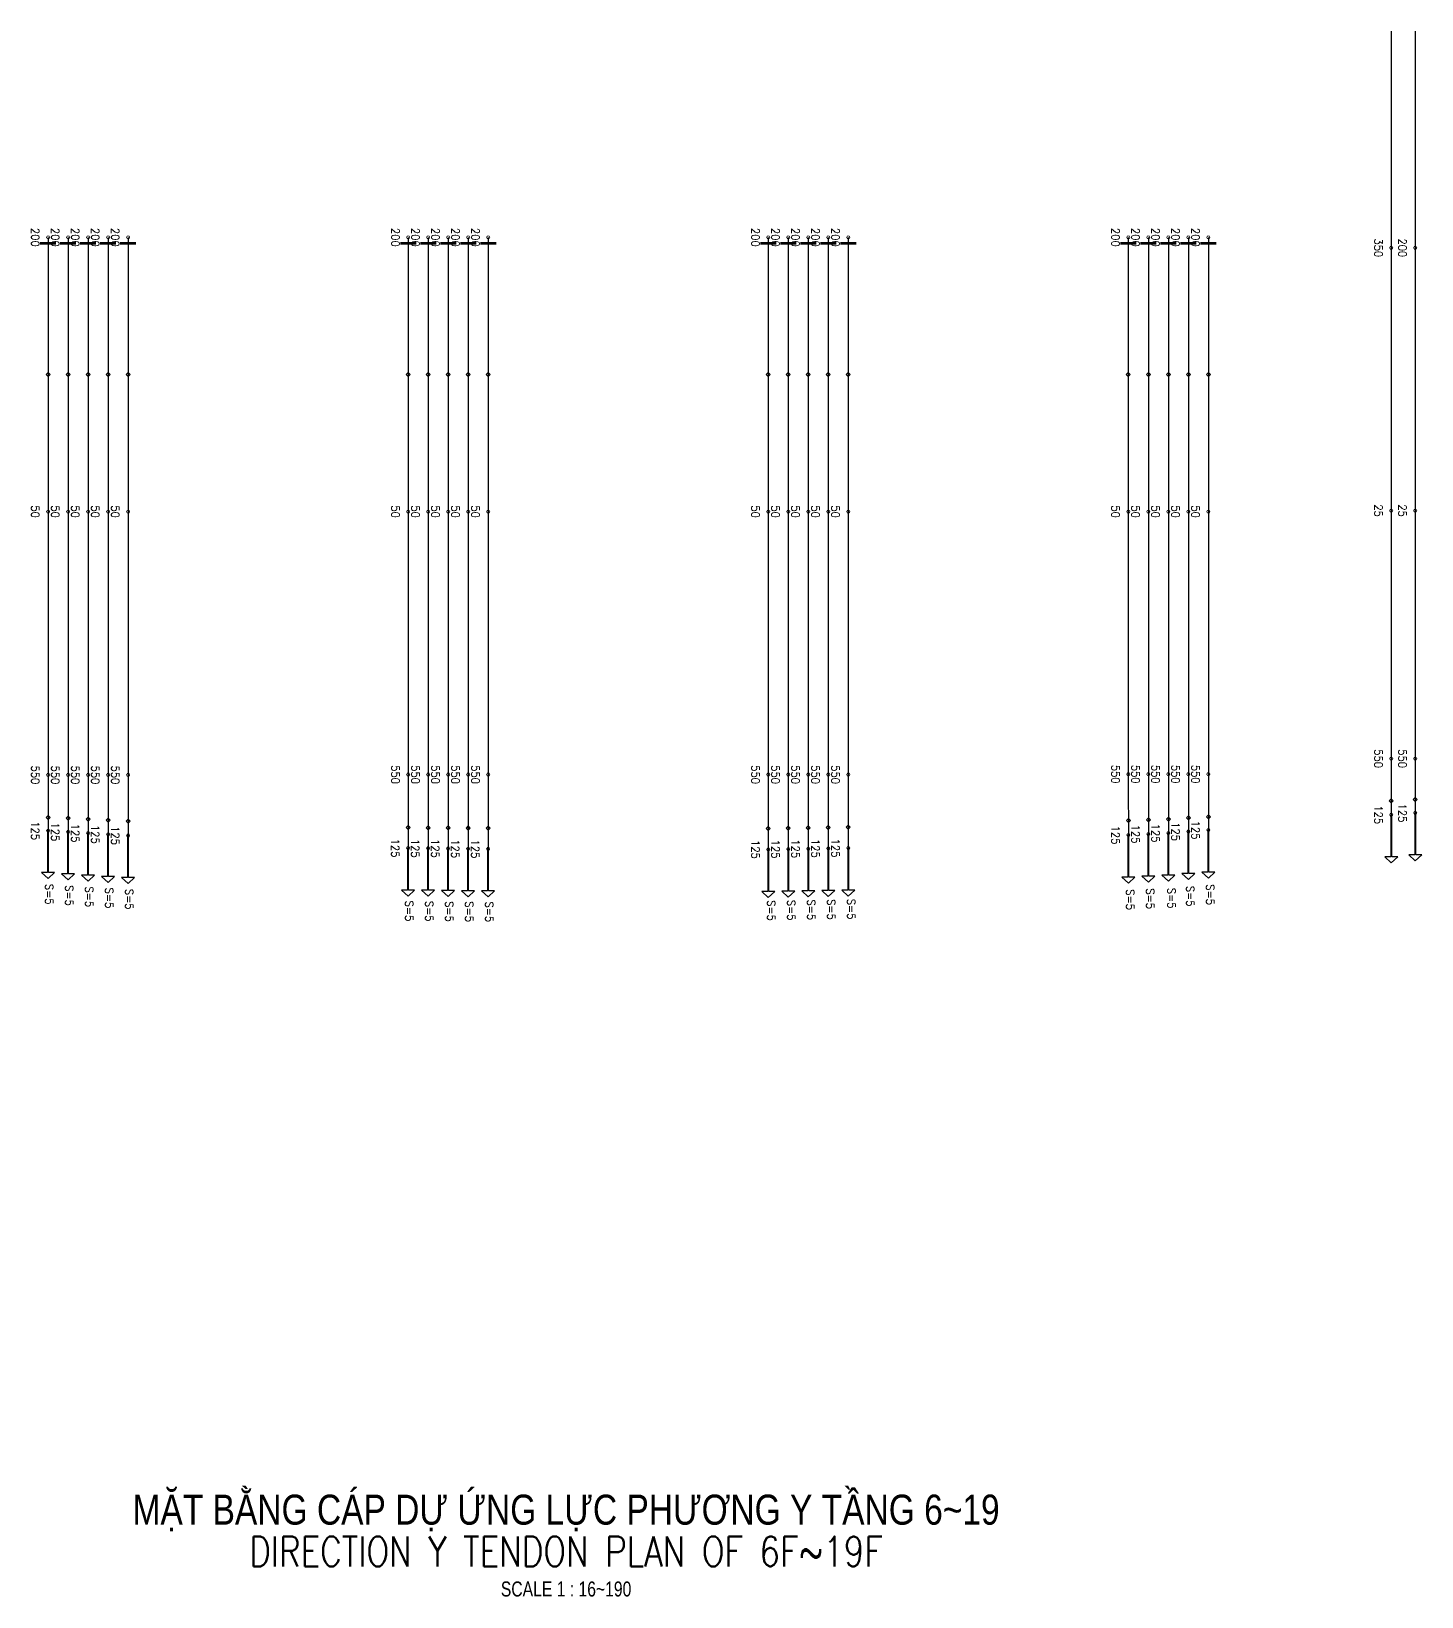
# Model space of a CAD drawing. Header units: millimetres. Extents: x -179076 to 505271, y -18667 to 119516.
# Drawn here: x 431631 to 466384, y 18374 to 57500 of the extents above; entities that cross this region are included whole.
import ezdxf
from ezdxf.enums import TextEntityAlignment as Align

# ---------------------------------------------------------------- set-up
doc = ezdxf.new("R2010")
doc.units = ezdxf.units.MM
doc.layers.add('Current_plane_Tendon', color=7, linetype='Continuous', true_color=0xab0000)
for name, color, linetype, lineweight in [('NDC_S_ANNO', 7, 'Continuous', 20), ('NDC_S_ENG TITLE', 3, 'Continuous', 20), ('NDC_S_TEXT SYMBOL', 7, 'Continuous', 20), ('NDC_S_VN TITLE', 6, 'Continuous', 35)]:
    doc.layers.add(name, color=color, linetype=linetype, lineweight=lineweight)
doc.styles.add('NDC_ANNO', font='', dxfattribs={"width": 0.8})
doc.styles.add('NDC_EN TXT', font='romans.shx', dxfattribs={"width": 0.8})
doc.styles.add('NDC_VIE TXT', font='arial.ttf', dxfattribs={"width": 0.8})
doc.styles.get("Standard").update_dxf_attribs({"font": 'arial.ttf'})
doc.styles.get('NDC_ANNO').set_extended_font_data('Dotum')

# ---------------------------------------------------------------- blocks, each defined once
blk = doc.blocks.new('Drawing name_symbol')
at = {"layer": 'NDC_S_ENG TITLE', "style": 'NDC_EN TXT', "width": 0.8}
blk.add_attdef('SECTDET1', text='', height=5, dxfattribs=at).set_placement((0, 1.01), align=Align.CENTER)
at = {"layer": 'NDC_S_TEXT SYMBOL', "lineweight": 25, "style": 'NDC_ANNO', "width": 0.8}
blk.add_attdef('SSCALE', text='', height=2.5, dxfattribs=at).set_placement((0, -4), align=Align.CENTER)
at = {"layer": 'NDC_S_VN TITLE', "style": 'NDC_VIE TXT', "width": 0.8}
blk.add_attdef('SECTDET2', text='', height=5, dxfattribs=at).set_placement((0, 7.97), align=Align.CENTER)
blk = doc.blocks.new('capY')
at = {"layer": 'Current_plane_Tendon', "color": 14, "linetype": 'Continuous', "true_color": 0xab0000, "elevation": -200}
for points in [[(9700, -24200, 60, 60, 0), (9300, -24200, 60, 60, 0)], [(10200, -24200, 60, 60, 0), (9800, -24200, 60, 60, 0)], [(10700, -24200, 60, 60, 0), (10300, -24200, 60, 60, 0)], [(11200, -24200, 60, 60, 0), (10800, -24200, 60, 60, 0)], [(11700, -24200, 60, 60, 0), (11300, -24200, 60, 60, 0)], [(18700, -24200, 60, 60, 0), (18300, -24200, 60, 60, 0)], [(19200, -24200, 60, 60, 0), (18800, -24200, 60, 60, 0)], [(19700, -24200, 60, 60, 0), (19300, -24200, 60, 60, 0)], [(20200, -24200, 60, 60, 0), (19800, -24200, 60, 60, 0)], [(20700, -24200, 60, 60, 0), (20300, -24200, 60, 60, 0)], [(27700, -24200, 60, 60, 0), (27300, -24200, 60, 60, 0)], [(28200, -24200, 60, 60, 0), (27800, -24200, 60, 60, 0)], [(28700, -24200, 60, 60, 0), (28300, -24200, 60, 60, 0)], [(29200, -24200, 60, 60, 0), (28800, -24200, 60, 60, 0)], [(29700, -24200, 60, 60, 0), (29300, -24200, 60, 60, 0)], [(36700, -24200, 60, 60, 0), (36300, -24200, 60, 60, 0)], [(37200, -24200, 60, 60, 0), (36800, -24200, 60, 60, 0)], [(37700, -24200, 60, 60, 0), (37300, -24200, 60, 60, 0)], [(38200, -24200, 60, 60, 0), (37800, -24200, 60, 60, 0)], [(38700, -24200, 60, 60, 0), (38300, -24200, 60, 60, 0)]]:
    blk.add_lwpolyline(points, format="xyseb", dxfattribs=at)
at = {"layer": 'Current_plane_Tendon', "color": 14, "linetype": 'Continuous', "true_color": 0xab0000}
for points, elevation in [([(9540, -24050, 20, 20, 0), (9520, -24015, 20, 20, 0), (9480, -24015, 20, 20, 0), (9460, -24050, 20, 20, 0), (9480, -24085, 20, 20, 0), (9520, -24085, 20, 20, 0)], -200), ([(10040, -24050, 20, 20, 0), (10020, -24015, 20, 20, 0), (9980, -24015, 20, 20, 0), (9960, -24050, 20, 20, 0), (9980, -24085, 20, 20, 0), (10020, -24085, 20, 20, 0)], -200), ([(10540, -24050, 20, 20, 0), (10520, -24015, 20, 20, 0), (10480, -24015, 20, 20, 0), (10460, -24050, 20, 20, 0), (10480, -24085, 20, 20, 0), (10520, -24085, 20, 20, 0)], -200), ([(11040, -24050, 20, 20, 0), (11020, -24015, 20, 20, 0), (10980, -24015, 20, 20, 0), (10960, -24050, 20, 20, 0), (10980, -24085, 20, 20, 0), (11020, -24085, 20, 20, 0)], -200), ([(11540, -24050, 20, 20, 0), (11520, -24015, 20, 20, 0), (11480, -24015, 20, 20, 0), (11460, -24050, 20, 20, 0), (11480, -24085, 20, 20, 0), (11520, -24085, 20, 20, 0)], -200), ([(18540, -24050, 20, 20, 0), (18520, -24015, 20, 20, 0), (18480, -24015, 20, 20, 0), (18460, -24050, 20, 20, 0), (18480, -24085, 20, 20, 0), (18520, -24085, 20, 20, 0)], -200), ([(19040, -24050, 20, 20, 0), (19020, -24015, 20, 20, 0), (18980, -24015, 20, 20, 0), (18960, -24050, 20, 20, 0), (18980, -24085, 20, 20, 0), (19020, -24085, 20, 20, 0)], -200), ([(19540, -24050, 20, 20, 0), (19520, -24015, 20, 20, 0), (19480, -24015, 20, 20, 0), (19460, -24050, 20, 20, 0), (19480, -24085, 20, 20, 0), (19520, -24085, 20, 20, 0)], -200), ([(20040, -24050, 20, 20, 0), (20020, -24015, 20, 20, 0), (19980, -24015, 20, 20, 0), (19960, -24050, 20, 20, 0), (19980, -24085, 20, 20, 0), (20020, -24085, 20, 20, 0)], -200), ([(20540, -24050, 20, 20, 0), (20520, -24015, 20, 20, 0), (20480, -24015, 20, 20, 0), (20460, -24050, 20, 20, 0), (20480, -24085, 20, 20, 0), (20520, -24085, 20, 20, 0)], -200), ([(27540, -24050, 20, 20, 0), (27520, -24015, 20, 20, 0), (27480, -24015, 20, 20, 0), (27460, -24050, 20, 20, 0), (27480, -24085, 20, 20, 0), (27520, -24085, 20, 20, 0)], -200), ([(28040, -24050, 20, 20, 0), (28020, -24015, 20, 20, 0), (27980, -24015, 20, 20, 0), (27960, -24050, 20, 20, 0), (27980, -24085, 20, 20, 0), (28020, -24085, 20, 20, 0)], -200), ([(28540, -24050, 20, 20, 0), (28520, -24015, 20, 20, 0), (28480, -24015, 20, 20, 0), (28460, -24050, 20, 20, 0), (28480, -24085, 20, 20, 0), (28520, -24085, 20, 20, 0)], -200), ([(29040, -24050, 20, 20, 0), (29020, -24015, 20, 20, 0), (28980, -24015, 20, 20, 0), (28960, -24050, 20, 20, 0), (28980, -24085, 20, 20, 0), (29020, -24085, 20, 20, 0)], -200), ([(29540, -24050, 20, 20, 0), (29520, -24015, 20, 20, 0), (29480, -24015, 20, 20, 0), (29460, -24050, 20, 20, 0), (29480, -24085, 20, 20, 0), (29520, -24085, 20, 20, 0)], -200), ([(36540, -24050, 20, 20, 0), (36520, -24015, 20, 20, 0), (36480, -24015, 20, 20, 0), (36460, -24050, 20, 20, 0), (36480, -24085, 20, 20, 0), (36520, -24085, 20, 20, 0)], -200), ([(37040, -24050, 20, 20, 0), (37020, -24015, 20, 20, 0), (36980, -24015, 20, 20, 0), (36960, -24050, 20, 20, 0), (36980, -24085, 20, 20, 0), (37020, -24085, 20, 20, 0)], -200), ([(37540, -24050, 20, 20, 0), (37520, -24015, 20, 20, 0), (37480, -24015, 20, 20, 0), (37460, -24050, 20, 20, 0), (37480, -24085, 20, 20, 0), (37520, -24085, 20, 20, 0)], -200), ([(38040, -24050, 20, 20, 0), (38020, -24015, 20, 20, 0), (37980, -24015, 20, 20, 0), (37960, -24050, 20, 20, 0), (37980, -24085, 20, 20, 0), (38020, -24085, 20, 20, 0)], -200), ([(38540, -24050, 20, 20, 0), (38520, -24015, 20, 20, 0), (38480, -24015, 20, 20, 0), (38460, -24050, 20, 20, 0), (38480, -24085, 20, 20, 0), (38520, -24085, 20, 20, 0)], -200), ([(43110, -24312, 20, 20, 0), (43090, -24278, 20, 20, 0), (43050, -24278, 20, 20, 0), (43030, -24312, 20, 20, 0), (43050, -24347, 20, 20, 0), (43090, -24347, 20, 20, 0)], -50), ([(43710, -24312, 20, 20, 0), (43690, -24278, 20, 20, 0), (43650, -24278, 20, 20, 0), (43630, -24312, 20, 20, 0), (43650, -24347, 20, 20, 0), (43690, -24347, 20, 20, 0)], -50), ([(9540, -30906, 20, 20, 0), (9520, -30871, 20, 20, 0), (9480, -30871, 20, 20, 0), (9460, -30906, 20, 20, 0), (9480, -30940, 20, 20, 0), (9520, -30940, 20, 20, 0)], -350), ([(10040, -30906, 20, 20, 0), (10020, -30871, 20, 20, 0), (9980, -30871, 20, 20, 0), (9960, -30906, 20, 20, 0), (9980, -30940, 20, 20, 0), (10020, -30940, 20, 20, 0)], -350), ([(10540, -30906, 20, 20, 0), (10520, -30871, 20, 20, 0), (10480, -30871, 20, 20, 0), (10460, -30906, 20, 20, 0), (10480, -30940, 20, 20, 0), (10520, -30940, 20, 20, 0)], -350), ([(11040, -30906, 20, 20, 0), (11020, -30871, 20, 20, 0), (10980, -30871, 20, 20, 0), (10960, -30906, 20, 20, 0), (10980, -30940, 20, 20, 0), (11020, -30940, 20, 20, 0)], -350), ([(11540, -30906, 20, 20, 0), (11520, -30871, 20, 20, 0), (11480, -30871, 20, 20, 0), (11460, -30906, 20, 20, 0), (11480, -30940, 20, 20, 0), (11520, -30940, 20, 20, 0)], -350), ([(18540, -30906, 20, 20, 0), (18520, -30871, 20, 20, 0), (18480, -30871, 20, 20, 0), (18460, -30906, 20, 20, 0), (18480, -30940, 20, 20, 0), (18520, -30940, 20, 20, 0)], -350), ([(19040, -30906, 20, 20, 0), (19020, -30871, 20, 20, 0), (18980, -30871, 20, 20, 0), (18960, -30906, 20, 20, 0), (18980, -30940, 20, 20, 0), (19020, -30940, 20, 20, 0)], -350), ([(19540, -30906, 20, 20, 0), (19520, -30871, 20, 20, 0), (19480, -30871, 20, 20, 0), (19460, -30906, 20, 20, 0), (19480, -30940, 20, 20, 0), (19520, -30940, 20, 20, 0)], -350), ([(20040, -30906, 20, 20, 0), (20020, -30871, 20, 20, 0), (19980, -30871, 20, 20, 0), (19960, -30906, 20, 20, 0), (19980, -30940, 20, 20, 0), (20020, -30940, 20, 20, 0)], -350), ([(20540, -30906, 20, 20, 0), (20520, -30871, 20, 20, 0), (20480, -30871, 20, 20, 0), (20460, -30906, 20, 20, 0), (20480, -30940, 20, 20, 0), (20520, -30940, 20, 20, 0)], -350), ([(27540, -30906, 20, 20, 0), (27520, -30871, 20, 20, 0), (27480, -30871, 20, 20, 0), (27460, -30906, 20, 20, 0), (27480, -30940, 20, 20, 0), (27520, -30940, 20, 20, 0)], -350), ([(28040, -30906, 20, 20, 0), (28020, -30871, 20, 20, 0), (27980, -30871, 20, 20, 0), (27960, -30906, 20, 20, 0), (27980, -30940, 20, 20, 0), (28020, -30940, 20, 20, 0)], -350), ([(28540, -30906, 20, 20, 0), (28520, -30871, 20, 20, 0), (28480, -30871, 20, 20, 0), (28460, -30906, 20, 20, 0), (28480, -30940, 20, 20, 0), (28520, -30940, 20, 20, 0)], -350), ([(29040, -30906, 20, 20, 0), (29020, -30871, 20, 20, 0), (28980, -30871, 20, 20, 0), (28960, -30906, 20, 20, 0), (28980, -30940, 20, 20, 0), (29020, -30940, 20, 20, 0)], -350), ([(29540, -30906, 20, 20, 0), (29520, -30871, 20, 20, 0), (29480, -30871, 20, 20, 0), (29460, -30906, 20, 20, 0), (29480, -30940, 20, 20, 0), (29520, -30940, 20, 20, 0)], -350), ([(36540, -30906, 20, 20, 0), (36520, -30871, 20, 20, 0), (36480, -30871, 20, 20, 0), (36460, -30906, 20, 20, 0), (36480, -30940, 20, 20, 0), (36520, -30940, 20, 20, 0)], -350), ([(37040, -30906, 20, 20, 0), (37020, -30871, 20, 20, 0), (36980, -30871, 20, 20, 0), (36960, -30906, 20, 20, 0), (36980, -30940, 20, 20, 0), (37020, -30940, 20, 20, 0)], -350), ([(37540, -30906, 20, 20, 0), (37520, -30871, 20, 20, 0), (37480, -30871, 20, 20, 0), (37460, -30906, 20, 20, 0), (37480, -30940, 20, 20, 0), (37520, -30940, 20, 20, 0)], -350), ([(38040, -30906, 20, 20, 0), (38020, -30871, 20, 20, 0), (37980, -30871, 20, 20, 0), (37960, -30906, 20, 20, 0), (37980, -30940, 20, 20, 0), (38020, -30940, 20, 20, 0)], -350), ([(38540, -30906, 20, 20, 0), (38520, -30871, 20, 20, 0), (38480, -30871, 20, 20, 0), (38460, -30906, 20, 20, 0), (38480, -30940, 20, 20, 0), (38520, -30940, 20, 20, 0)], -350), ([(43110, -30880, 20, 20, 0), (43090, -30846, 20, 20, 0), (43050, -30846, 20, 20, 0), (43030, -30880, 20, 20, 0), (43050, -30915, 20, 20, 0), (43090, -30915, 20, 20, 0)], -225), ([(43710, -30880, 20, 20, 0), (43690, -30846, 20, 20, 0), (43650, -30846, 20, 20, 0), (43630, -30880, 20, 20, 0), (43650, -30915, 20, 20, 0), (43690, -30915, 20, 20, 0)], -225), ([(43111, -37079, 20, 20, 0), (43091, -37045, 20, 20, 0), (43051, -37045, 20, 20, 0), (43031, -37079, 20, 20, 0), (43051, -37114, 20, 20, 0), (43091, -37114, 20, 20, 0)], -16), ([(43711, -37079, 20, 20, 0), (43691, -37045, 20, 20, 0), (43651, -37045, 20, 20, 0), (43631, -37079, 20, 20, 0), (43651, -37114, 20, 20, 0), (43691, -37114, 20, 20, 0)], -16), ([(9540, -37486, 20, 20, 0), (9520, -37451, 20, 20, 0), (9480, -37451, 20, 20, 0), (9460, -37486, 20, 20, 0), (9480, -37520, 20, 20, 0), (9520, -37520, 20, 20, 0)], 75), ([(10040, -37486, 20, 20, 0), (10020, -37451, 20, 20, 0), (9980, -37451, 20, 20, 0), (9960, -37486, 20, 20, 0), (9980, -37520, 20, 20, 0), (10020, -37520, 20, 20, 0)], 75), ([(10540, -37486, 20, 20, 0), (10520, -37451, 20, 20, 0), (10480, -37451, 20, 20, 0), (10460, -37486, 20, 20, 0), (10480, -37520, 20, 20, 0), (10520, -37520, 20, 20, 0)], 75), ([(11040, -37486, 20, 20, 0), (11020, -37451, 20, 20, 0), (10980, -37451, 20, 20, 0), (10960, -37486, 20, 20, 0), (10980, -37520, 20, 20, 0), (11020, -37520, 20, 20, 0)], 75), ([(11540, -37486, 20, 20, 0), (11520, -37451, 20, 20, 0), (11480, -37451, 20, 20, 0), (11460, -37486, 20, 20, 0), (11480, -37520, 20, 20, 0), (11520, -37520, 20, 20, 0)], 75), ([(18540, -37477, 20, 20, 0), (18520, -37443, 20, 20, 0), (18480, -37443, 20, 20, 0), (18460, -37477, 20, 20, 0), (18480, -37512, 20, 20, 0), (18520, -37512, 20, 20, 0)], 75), ([(19040, -37477, 20, 20, 0), (19020, -37443, 20, 20, 0), (18980, -37443, 20, 20, 0), (18960, -37477, 20, 20, 0), (18980, -37512, 20, 20, 0), (19020, -37512, 20, 20, 0)], 75), ([(19540, -37477, 20, 20, 0), (19520, -37443, 20, 20, 0), (19480, -37443, 20, 20, 0), (19460, -37477, 20, 20, 0), (19480, -37512, 20, 20, 0), (19520, -37512, 20, 20, 0)], 75), ([(20040, -37477, 20, 20, 0), (20020, -37443, 20, 20, 0), (19980, -37443, 20, 20, 0), (19960, -37477, 20, 20, 0), (19980, -37512, 20, 20, 0), (20020, -37512, 20, 20, 0)], 75), ([(20540, -37477, 20, 20, 0), (20520, -37443, 20, 20, 0), (20480, -37443, 20, 20, 0), (20460, -37477, 20, 20, 0), (20480, -37512, 20, 20, 0), (20520, -37512, 20, 20, 0)], 75), ([(27540, -37478, 20, 20, 0), (27520, -37443, 20, 20, 0), (27480, -37443, 20, 20, 0), (27460, -37478, 20, 20, 0), (27480, -37512, 20, 20, 0), (27520, -37512, 20, 20, 0)], 75), ([(28040, -37478, 20, 20, 0), (28020, -37443, 20, 20, 0), (27980, -37443, 20, 20, 0), (27960, -37478, 20, 20, 0), (27980, -37512, 20, 20, 0), (28020, -37512, 20, 20, 0)], 75), ([(28540, -37478, 20, 20, 0), (28520, -37443, 20, 20, 0), (28480, -37443, 20, 20, 0), (28460, -37478, 20, 20, 0), (28480, -37512, 20, 20, 0), (28520, -37512, 20, 20, 0)], 75), ([(29040, -37478, 20, 20, 0), (29020, -37443, 20, 20, 0), (28980, -37443, 20, 20, 0), (28960, -37478, 20, 20, 0), (28980, -37512, 20, 20, 0), (29020, -37512, 20, 20, 0)], 75), ([(29540, -37478, 20, 20, 0), (29520, -37443, 20, 20, 0), (29480, -37443, 20, 20, 0), (29460, -37478, 20, 20, 0), (29480, -37512, 20, 20, 0), (29520, -37512, 20, 20, 0)], 75), ([(36540, -37468, 20, 20, 0), (36520, -37433, 20, 20, 0), (36480, -37433, 20, 20, 0), (36460, -37468, 20, 20, 0), (36480, -37503, 20, 20, 0), (36520, -37503, 20, 20, 0)], 75), ([(37040, -37468, 20, 20, 0), (37020, -37433, 20, 20, 0), (36980, -37433, 20, 20, 0), (36960, -37468, 20, 20, 0), (36980, -37503, 20, 20, 0), (37020, -37503, 20, 20, 0)], 75), ([(37540, -37468, 20, 20, 0), (37520, -37433, 20, 20, 0), (37480, -37433, 20, 20, 0), (37460, -37468, 20, 20, 0), (37480, -37503, 20, 20, 0), (37520, -37503, 20, 20, 0)], 75), ([(38040, -37468, 20, 20, 0), (38020, -37433, 20, 20, 0), (37980, -37433, 20, 20, 0), (37960, -37468, 20, 20, 0), (37980, -37503, 20, 20, 0), (38020, -37503, 20, 20, 0)], 75), ([(38540, -37468, 20, 20, 0), (38520, -37433, 20, 20, 0), (38480, -37433, 20, 20, 0), (38460, -37468, 20, 20, 0), (38480, -37503, 20, 20, 0), (38520, -37503, 20, 20, 0)], 75), ([(43111, -38482, 20, 20, 0), (43091, -38447, 20, 20, 0), (43051, -38447, 20, 20, 0), (43031, -38482, 20, 20, 0), (43051, -38517, 20, 20, 0), (43091, -38517, 20, 20, 0)], -91), ([(43711, -38436, 20, 20, 0), (43691, -38401, 20, 20, 0), (43651, -38401, 20, 20, 0), (43631, -38436, 20, 20, 0), (43651, -38470, 20, 20, 0), (43691, -38470, 20, 20, 0)], -91)]:
    blk.add_lwpolyline(points, format="xyseb", close=True, dxfattribs=dict(at, elevation=elevation))
for points in [[(9550, -27478), (9500, -27428), (9450, -27478), (9500, -27528), (9550, -27478)], [(10050, -27478), (10000, -27428), (9950, -27478), (10000, -27528), (10050, -27478)], [(10550, -27478), (10500, -27428), (10450, -27478), (10500, -27528), (10550, -27478)], [(11050, -27478), (11000, -27428), (10950, -27478), (11000, -27528), (11050, -27478)], [(11550, -27478), (11500, -27428), (11450, -27478), (11500, -27528), (11550, -27478)], [(18550, -27478), (18500, -27428), (18450, -27478), (18500, -27528), (18550, -27478)], [(19050, -27478), (19000, -27428), (18950, -27478), (19000, -27528), (19050, -27478)], [(19550, -27478), (19500, -27428), (19450, -27478), (19500, -27528), (19550, -27478)], [(20050, -27478), (20000, -27428), (19950, -27478), (20000, -27528), (20050, -27478)], [(20550, -27478), (20500, -27428), (20450, -27478), (20500, -27528), (20550, -27478)], [(27550, -27478), (27500, -27428), (27450, -27478), (27500, -27528), (27550, -27478)], [(28050, -27478), (28000, -27428), (27950, -27478), (28000, -27528), (28050, -27478)], [(28550, -27478), (28500, -27428), (28450, -27478), (28500, -27528), (28550, -27478)], [(29050, -27478), (29000, -27428), (28950, -27478), (29000, -27528), (29050, -27478)], [(29550, -27478), (29500, -27428), (29450, -27478), (29500, -27528), (29550, -27478)], [(36550, -27478), (36500, -27428), (36450, -27478), (36500, -27528), (36550, -27478)], [(37050, -27478), (37000, -27428), (36950, -27478), (37000, -27528), (37050, -27478)], [(37550, -27478), (37500, -27428), (37450, -27478), (37500, -27528), (37550, -27478)], [(38050, -27478), (38000, -27428), (37950, -27478), (38000, -27528), (38050, -27478)], [(38550, -27478), (38500, -27428), (38450, -27478), (38500, -27528), (38550, -27478)], [(9488, -38879), (9488, -39929), (9338, -39929), (9500, -40079), (9662, -39929), (9512, -39929), (9512, -38879)], [(9988, -38910), (9988, -39960), (9838, -39960), (10000, -40110), (10162, -39960), (10012, -39960), (10012, -38910)], [(10488, -38941), (10488, -39991), (10338, -39991), (10500, -40141), (10662, -39991), (10512, -39991), (10512, -38941)], [(10988, -38972), (10988, -40022), (10838, -40022), (11000, -40172), (11162, -40022), (11012, -40022), (11012, -38972)], [(11488, -39002), (11488, -40052), (11338, -40052), (11500, -40202), (11662, -40052), (11512, -40052), (11512, -39002)], [(36489, -38988), (36489, -40038), (36339, -40038), (36501, -40188), (36663, -40038), (36513, -40038), (36513, -38988)], [(36989, -38965), (36989, -40015), (36839, -40015), (37001, -40165), (37163, -40015), (37013, -40015), (37013, -38965)], [(37489, -38941), (37489, -39991), (37339, -39991), (37501, -40141), (37663, -39991), (37513, -39991), (37513, -38941)], [(37989, -38902), (37989, -39952), (37839, -39952), (38001, -40102), (38163, -39952), (38013, -39952), (38013, -38902)], [(38489, -38863), (38489, -39913), (38339, -39913), (38501, -40063), (38663, -39913), (38513, -39913), (38513, -38863)], [(18486, -39314), (18486, -40364), (18336, -40364), (18498, -40514), (18660, -40364), (18510, -40364), (18510, -39314)], [(18986, -39320), (18986, -40370), (18836, -40370), (18998, -40520), (19160, -40370), (19010, -40370), (19010, -39320)], [(19486, -39325), (19486, -40375), (19336, -40375), (19498, -40525), (19660, -40375), (19510, -40375), (19510, -39325)], [(19986, -39330), (19986, -40380), (19836, -40380), (19998, -40530), (20160, -40380), (20010, -40380), (20010, -39330)], [(20486, -39336), (20486, -40386), (20336, -40386), (20498, -40536), (20660, -40386), (20510, -40386), (20510, -39336)], [(27489, -39350), (27489, -40400), (27339, -40400), (27501, -40550), (27663, -40400), (27513, -40400), (27513, -39350)], [(27989, -39341), (27989, -40391), (27839, -40391), (28001, -40541), (28163, -40391), (28013, -40391), (28013, -39341)], [(28489, -39332), (28489, -40382), (28339, -40382), (28501, -40532), (28663, -40382), (28513, -40382), (28513, -39332)], [(28989, -39323), (28989, -40373), (28839, -40373), (29001, -40523), (29163, -40373), (29013, -40373), (29013, -39323)], [(29489, -39314), (29489, -40364), (29339, -40364), (29501, -40514), (29663, -40364), (29513, -40364), (29513, -39314)]]:
    blk.add_lwpolyline(points, close=True, dxfattribs=at)
for points, elevation in [([(43121, -38131), (43071, -38081), (43021, -38131), (43071, -38181), (43121, -38131)], 34), ([(43721, -38097), (43671, -38047), (43621, -38097), (43671, -38147), (43721, -38097)], 34), ([(9550, -38548), (9500, -38498), (9450, -38548), (9500, -38598), (9550, -38548)], 125), ([(10050, -38571), (10000, -38521), (9950, -38571), (10000, -38621), (10050, -38571)], 125), ([(10550, -38594), (10500, -38544), (10450, -38594), (10500, -38644), (10550, -38594)], 125), ([(11050, -38618), (11000, -38568), (10950, -38618), (11000, -38668), (11050, -38618)], 125), ([(11550, -38641), (11500, -38591), (11450, -38641), (11500, -38691), (11550, -38641)], 125), ([(36551, -38626), (36501, -38576), (36451, -38626), (36501, -38676), (36551, -38626)], 125), ([(37051, -38608), (37001, -38558), (36951, -38608), (37001, -38658), (37051, -38608)], 125), ([(37551, -38590), (37501, -38540), (37451, -38590), (37501, -38640), (37551, -38590)], 125), ([(38051, -38561), (38001, -38511), (37951, -38561), (38001, -38611), (38051, -38561)], 125), ([(38551, -38532), (38501, -38482), (38451, -38532), (38501, -38582), (38551, -38532)], 125), ([(43059, -38482), (43059, -39532), (42909, -39532), (43071, -39682), (43233, -39532), (43083, -39532), (43083, -38482)], -91), ([(43659, -38436), (43659, -39486), (43509, -39486), (43671, -39636), (43833, -39486), (43683, -39486), (43683, -38436)], -91), ([(18550, -38801), (18500, -38751), (18450, -38801), (18500, -38851), (18550, -38801)], 125), ([(19050, -38805), (19000, -38755), (18950, -38805), (19000, -38855), (19050, -38805)], 125), ([(19550, -38809), (19500, -38759), (19450, -38809), (19500, -38859), (19550, -38809)], 125), ([(20050, -38813), (20000, -38763), (19950, -38813), (20000, -38863), (20050, -38813)], 125), ([(20550, -38817), (20500, -38767), (20450, -38817), (20500, -38867), (20550, -38817)], 125), ([(27550, -38822), (27500, -38772), (27450, -38822), (27500, -38872), (27550, -38822)], 125), ([(28050, -38815), (28000, -38765), (27950, -38815), (28000, -38865), (28050, -38815)], 125), ([(28550, -38809), (28500, -38759), (28450, -38809), (28500, -38859), (28550, -38809)], 125), ([(29050, -38802), (29000, -38752), (28950, -38802), (29000, -38852), (29050, -38802)], 125), ([(29550, -38795), (29500, -38745), (29450, -38795), (29500, -38845), (29550, -38795)], 125)]:
    blk.add_lwpolyline(points, close=True, dxfattribs=dict(at, elevation=elevation))
for points in [[(9540, -38879, 20, 20, 0), (9520, -38844, 20, 20, 0), (9480, -38844, 20, 20, 0), (9460, -38879, 20, 20, 0), (9480, -38914, 20, 20, 0), (9520, -38914, 20, 20, 0)], [(10040, -38910, 20, 20, 0), (10020, -38875, 20, 20, 0), (9980, -38875, 20, 20, 0), (9960, -38910, 20, 20, 0), (9980, -38945, 20, 20, 0), (10020, -38945, 20, 20, 0)], [(10540, -38941, 20, 20, 0), (10520, -38906, 20, 20, 0), (10480, -38906, 20, 20, 0), (10460, -38941, 20, 20, 0), (10480, -38975, 20, 20, 0), (10520, -38975, 20, 20, 0)], [(11040, -38972, 20, 20, 0), (11020, -38937, 20, 20, 0), (10980, -38937, 20, 20, 0), (10960, -38972, 20, 20, 0), (10980, -39006, 20, 20, 0), (11020, -39006, 20, 20, 0)], [(11540, -39002, 20, 20, 0), (11520, -38968, 20, 20, 0), (11480, -38968, 20, 20, 0), (11460, -39002, 20, 20, 0), (11480, -39037, 20, 20, 0), (11520, -39037, 20, 20, 0)], [(36541, -38988, 20, 20, 0), (36521, -38954, 20, 20, 0), (36481, -38954, 20, 20, 0), (36461, -38988, 20, 20, 0), (36481, -39023, 20, 20, 0), (36521, -39023, 20, 20, 0)], [(37041, -38965, 20, 20, 0), (37021, -38930, 20, 20, 0), (36981, -38930, 20, 20, 0), (36961, -38965, 20, 20, 0), (36981, -38999, 20, 20, 0), (37021, -38999, 20, 20, 0)], [(37541, -38941, 20, 20, 0), (37521, -38906, 20, 20, 0), (37481, -38906, 20, 20, 0), (37461, -38941, 20, 20, 0), (37481, -38975, 20, 20, 0), (37521, -38975, 20, 20, 0)], [(38041, -38902, 20, 20, 0), (38021, -38867, 20, 20, 0), (37981, -38867, 20, 20, 0), (37961, -38902, 20, 20, 0), (37981, -38937, 20, 20, 0), (38021, -38937, 20, 20, 0)], [(38541, -38863, 20, 20, 0), (38521, -38829, 20, 20, 0), (38481, -38829, 20, 20, 0), (38461, -38863, 20, 20, 0), (38481, -38898, 20, 20, 0), (38521, -38898, 20, 20, 0)], [(18538, -39314, 20, 20, 0), (18518, -39280, 20, 20, 0), (18478, -39280, 20, 20, 0), (18458, -39314, 20, 20, 0), (18478, -39349, 20, 20, 0), (18518, -39349, 20, 20, 0)], [(19038, -39320, 20, 20, 0), (19018, -39285, 20, 20, 0), (18978, -39285, 20, 20, 0), (18958, -39320, 20, 20, 0), (18978, -39354, 20, 20, 0), (19018, -39354, 20, 20, 0)], [(19538, -39325, 20, 20, 0), (19518, -39290, 20, 20, 0), (19478, -39290, 20, 20, 0), (19458, -39325, 20, 20, 0), (19478, -39360, 20, 20, 0), (19518, -39360, 20, 20, 0)], [(20038, -39330, 20, 20, 0), (20018, -39296, 20, 20, 0), (19978, -39296, 20, 20, 0), (19958, -39330, 20, 20, 0), (19978, -39365, 20, 20, 0), (20018, -39365, 20, 20, 0)], [(20538, -39336, 20, 20, 0), (20518, -39301, 20, 20, 0), (20478, -39301, 20, 20, 0), (20458, -39336, 20, 20, 0), (20478, -39370, 20, 20, 0), (20518, -39370, 20, 20, 0)], [(27541, -39350, 20, 20, 0), (27521, -39316, 20, 20, 0), (27481, -39316, 20, 20, 0), (27461, -39350, 20, 20, 0), (27481, -39385, 20, 20, 0), (27521, -39385, 20, 20, 0)], [(28041, -39341, 20, 20, 0), (28021, -39307, 20, 20, 0), (27981, -39307, 20, 20, 0), (27961, -39341, 20, 20, 0), (27981, -39376, 20, 20, 0), (28021, -39376, 20, 20, 0)], [(28541, -39332, 20, 20, 0), (28521, -39298, 20, 20, 0), (28481, -39298, 20, 20, 0), (28461, -39332, 20, 20, 0), (28481, -39367, 20, 20, 0), (28521, -39367, 20, 20, 0)], [(29041, -39323, 20, 20, 0), (29021, -39289, 20, 20, 0), (28981, -39289, 20, 20, 0), (28961, -39323, 20, 20, 0), (28981, -39358, 20, 20, 0), (29021, -39358, 20, 20, 0)], [(29541, -39314, 20, 20, 0), (29521, -39279, 20, 20, 0), (29481, -39279, 20, 20, 0), (29461, -39314, 20, 20, 0), (29481, -39349, 20, 20, 0), (29521, -39349, 20, 20, 0)]]:
    blk.add_lwpolyline(points, format="xyseb", close=True, dxfattribs=at)
for points in [[(43070, -18900, -343), (43070, -19119, -341), (43070, -19861, -312), (43070, -20603, -266), (43070, -21345, -200), (43070, -22087, -134), (43070, -22829, -88), (43070, -23571, -59), (43070, -24312, -50)], [(43670, -18900, -197), (43670, -19119, -195), (43670, -19861, -181), (43670, -20603, -158), (43670, -21345, -125), (43670, -22087, -92), (43670, -22829, -69), (43670, -23571, -55), (43670, -24312, -50)], [(9500, -24050, -200), (9500, -24907, -205), (9500, -25764, -219), (9500, -26621, -242), (9500, -27478, -275), (9500, -28335, -308), (9500, -29192, -331), (9500, -30049, -345), (9500, -30906, -350), (9500, -31763, -341), (9500, -32620, -312), (9500, -33477, -266), (9500, -34334, -200), (9500, -35191, -134), (9500, -36048, -88), (9500, -36905, -59), (9500, -37762, -50)], [(10000, -24050, -200), (10000, -24907, -205), (10000, -25764, -219), (10000, -26621, -242), (10000, -27478, -275), (10000, -28335, -308), (10000, -29192, -331), (10000, -30049, -345), (10000, -30906, -350), (10000, -31763, -341), (10000, -32620, -312), (10000, -33477, -266), (10000, -34334, -200), (10000, -35191, -134), (10000, -36048, -88), (10000, -36905, -59), (10000, -37762, -50)], [(10500, -24050, -200), (10500, -24907, -205), (10500, -25764, -219), (10500, -26621, -242), (10500, -27478, -275), (10500, -28335, -308), (10500, -29192, -331), (10500, -30049, -345), (10500, -30906, -350), (10500, -31763, -341), (10500, -32620, -312), (10500, -33477, -266), (10500, -34334, -200), (10500, -35191, -134), (10500, -36048, -88), (10500, -36905, -59), (10500, -37762, -50)], [(11000, -24050, -200), (11000, -24907, -205), (11000, -25764, -219), (11000, -26621, -242), (11000, -27478, -275), (11000, -28335, -308), (11000, -29192, -331), (11000, -30049, -345), (11000, -30906, -350), (11000, -31763, -341), (11000, -32620, -312), (11000, -33477, -266), (11000, -34334, -200), (11000, -35191, -134), (11000, -36048, -88), (11000, -36905, -59), (11000, -37762, -50)], [(11500, -24050, -200), (11500, -24907, -205), (11500, -25764, -219), (11500, -26621, -242), (11500, -27478, -275), (11500, -28335, -308), (11500, -29192, -331), (11500, -30049, -345), (11500, -30906, -350), (11500, -31763, -341), (11500, -32620, -312), (11500, -33477, -266), (11500, -34334, -200), (11500, -35191, -134), (11500, -36048, -88), (11500, -36905, -59), (11500, -37762, -50)], [(18500, -24050, -200), (18500, -24907, -205), (18500, -25764, -219), (18500, -26621, -242), (18500, -27478, -275), (18500, -28335, -308), (18500, -29192, -331), (18500, -30049, -345), (18500, -30906, -350), (18500, -31763, -341), (18500, -32620, -312), (18500, -33477, -266), (18500, -34334, -200), (18500, -35191, -134), (18500, -36048, -88), (18500, -36905, -59), (18500, -37762, -50)], [(19000, -24050, -200), (19000, -24907, -205), (19000, -25764, -219), (19000, -26621, -242), (19000, -27478, -275), (19000, -28335, -308), (19000, -29192, -331), (19000, -30049, -345), (19000, -30906, -350), (19000, -31763, -341), (19000, -32620, -312), (19000, -33477, -266), (19000, -34334, -200), (19000, -35191, -134), (19000, -36048, -88), (19000, -36905, -59), (19000, -37762, -50)], [(19500, -24050, -200), (19500, -24907, -205), (19500, -25764, -219), (19500, -26621, -242), (19500, -27478, -275), (19500, -28335, -308), (19500, -29192, -331), (19500, -30049, -345), (19500, -30906, -350), (19500, -31763, -341), (19500, -32620, -312), (19500, -33477, -266), (19500, -34334, -200), (19500, -35191, -134), (19500, -36048, -88), (19500, -36905, -59), (19500, -37762, -50)], [(20000, -24050, -200), (20000, -24907, -205), (20000, -25764, -219), (20000, -26621, -242), (20000, -27478, -275), (20000, -28335, -308), (20000, -29192, -331), (20000, -30049, -345), (20000, -30906, -350), (20000, -31763, -341), (20000, -32620, -312), (20000, -33477, -266), (20000, -34334, -200), (20000, -35191, -134), (20000, -36048, -88), (20000, -36905, -59), (20000, -37762, -50)], [(20500, -24050, -200), (20500, -24907, -205), (20500, -25764, -219), (20500, -26621, -242), (20500, -27478, -275), (20500, -28335, -308), (20500, -29192, -331), (20500, -30049, -345), (20500, -30906, -350), (20500, -31763, -341), (20500, -32620, -312), (20500, -33477, -266), (20500, -34334, -200), (20500, -35191, -134), (20500, -36048, -88), (20500, -36905, -59), (20500, -37762, -50)], [(27500, -24050, -200), (27500, -24907, -205), (27500, -25764, -219), (27500, -26621, -242), (27500, -27478, -275), (27500, -28335, -308), (27500, -29192, -331), (27500, -30049, -345), (27500, -30906, -350), (27500, -31763, -341), (27500, -32620, -312), (27500, -33477, -266), (27500, -34334, -200), (27500, -35191, -134), (27500, -36048, -88), (27500, -36905, -59), (27500, -37762, -50)], [(28000, -24050, -200), (28000, -24907, -205), (28000, -25764, -219), (28000, -26621, -242), (28000, -27478, -275), (28000, -28335, -308), (28000, -29192, -331), (28000, -30049, -345), (28000, -30906, -350), (28000, -31763, -341), (28000, -32620, -312), (28000, -33477, -266), (28000, -34334, -200), (28000, -35191, -134), (28000, -36048, -88), (28000, -36905, -59), (28000, -37762, -50)], [(28500, -24050, -200), (28500, -24907, -205), (28500, -25764, -219), (28500, -26621, -242), (28500, -27478, -275), (28500, -28335, -308), (28500, -29192, -331), (28500, -30049, -345), (28500, -30906, -350), (28500, -31763, -341), (28500, -32620, -312), (28500, -33477, -266), (28500, -34334, -200), (28500, -35191, -134), (28500, -36048, -88), (28500, -36905, -59), (28500, -37762, -50)], [(29000, -24050, -200), (29000, -24907, -205), (29000, -25764, -219), (29000, -26621, -242), (29000, -27478, -275), (29000, -28335, -308), (29000, -29192, -331), (29000, -30049, -345), (29000, -30906, -350), (29000, -31763, -341), (29000, -32620, -312), (29000, -33477, -266), (29000, -34334, -200), (29000, -35191, -134), (29000, -36048, -88), (29000, -36905, -59), (29000, -37762, -50)], [(29500, -24050, -200), (29500, -24907, -205), (29500, -25764, -219), (29500, -26621, -242), (29500, -27478, -275), (29500, -28335, -308), (29500, -29192, -331), (29500, -30049, -345), (29500, -30906, -350), (29500, -31763, -341), (29500, -32620, -312), (29500, -33477, -266), (29500, -34334, -200), (29500, -35191, -134), (29500, -36048, -88), (29500, -36905, -59), (29500, -37762, -50)], [(36500, -24050, -200), (36500, -24907, -205), (36500, -25764, -219), (36500, -26621, -242), (36500, -27478, -275), (36500, -28335, -308), (36500, -29192, -331), (36500, -30049, -345), (36500, -30906, -350), (36500, -31763, -341), (36500, -32620, -312), (36500, -33477, -266), (36500, -34334, -200), (36500, -35191, -134), (36500, -36048, -88), (36500, -36905, -59), (36500, -37762, -50)], [(37000, -24050, -200), (37000, -24907, -205), (37000, -25764, -219), (37000, -26621, -242), (37000, -27478, -275), (37000, -28335, -308), (37000, -29192, -331), (37000, -30049, -345), (37000, -30906, -350), (37000, -31763, -341), (37000, -32620, -312), (37000, -33477, -266), (37000, -34334, -200), (37000, -35191, -134), (37000, -36048, -88), (37000, -36905, -59), (37000, -37762, -50)], [(37500, -24050, -200), (37500, -24907, -205), (37500, -25764, -219), (37500, -26621, -242), (37500, -27478, -275), (37500, -28335, -308), (37500, -29192, -331), (37500, -30049, -345), (37500, -30906, -350), (37500, -31763, -341), (37500, -32620, -312), (37500, -33477, -266), (37500, -34334, -200), (37500, -35191, -134), (37500, -36048, -88), (37500, -36905, -59), (37500, -37762, -50)], [(38000, -24050, -200), (38000, -24907, -205), (38000, -25764, -219), (38000, -26621, -242), (38000, -27478, -275), (38000, -28335, -308), (38000, -29192, -331), (38000, -30049, -345), (38000, -30906, -350), (38000, -31763, -341), (38000, -32620, -312), (38000, -33477, -266), (38000, -34334, -200), (38000, -35191, -134), (38000, -36048, -88), (38000, -36905, -59), (38000, -37762, -50)], [(38500, -24050, -200), (38500, -24907, -205), (38500, -25764, -219), (38500, -26621, -242), (38500, -27478, -275), (38500, -28335, -308), (38500, -29192, -331), (38500, -30049, -345), (38500, -30906, -350), (38500, -31763, -341), (38500, -32620, -312), (38500, -33477, -266), (38500, -34334, -200), (38500, -35191, -134), (38500, -36048, -88), (38500, -36905, -59), (38500, -37762, -50)], [(43070, -24312, -50), (43070, -25133, -55), (43070, -25954, -72), (43070, -26775, -99), (43070, -27596, -138), (43070, -28417, -176), (43070, -29238, -203), (43070, -30059, -220), (43070, -30880, -225), (43070, -31701, -220), (43070, -32522, -203), (43070, -33343, -176), (43070, -34164, -138), (43070, -34985, -99), (43070, -35806, -72), (43070, -36627, -55), (43070, -37448, -50)], [(43670, -24312, -50), (43670, -25133, -55), (43670, -25954, -72), (43670, -26775, -99), (43670, -27596, -138), (43670, -28417, -176), (43670, -29238, -203), (43670, -30059, -220), (43670, -30880, -225), (43670, -31701, -220), (43670, -32522, -203), (43670, -33343, -176), (43670, -34164, -138), (43670, -34985, -99), (43670, -35806, -72), (43670, -36627, -55), (43670, -37448, -50)], [(43070, -37079, -16), (43070, -37207, -16), (43070, -37334, -18), (43070, -37462, -21), (43071, -37589, -26), (43071, -37717, -31), (43071, -37845, -38), (43071, -37972, -46), (43071, -38100, -55), (43071, -38227, -66), (43071, -38355, -78), (43071, -38482, -91)], [(43670, -37079, -16), (43670, -37203, -16), (43670, -37326, -18), (43670, -37449, -21), (43671, -37573, -26), (43671, -37696, -31), (43671, -37819, -38), (43671, -37942, -46), (43671, -38066, -55), (43671, -38189, -66), (43671, -38312, -78), (43671, -38436, -91)], [(9500, -37486, 75), (9500, -37618, 74), (9500, -37750, 72), (9500, -37883, 68), (9500, -38015, 63), (9500, -38147, 56), (9500, -38280, 48), (9500, -38482, 38), (9500, -38614, 27), (9500, -38747, 14), (9500, -38879, 0)], [(10000, -37486, 75), (10000, -37609, 74), (10000, -37732, 73), (10000, -37855, 69), (10000, -37978, 65), (10000, -38101, 60), (10000, -38224, 53), (10000, -38417, 45), (10000, -38540, 35), (10000, -38664, 25), (10000, -38787, 13), (10000, -38910, 0)], [(10500, -37486, 75), (10500, -37612, 74), (10500, -37737, 73), (10500, -37863, 69), (10500, -37989, 65), (10500, -38115, 60), (10500, -38241, 53), (10500, -38437, 45), (10500, -38563, 35), (10500, -38689, 25), (10500, -38815, 13), (10500, -38941, 0)], [(11000, -37486, 75), (11000, -37614, 74), (11000, -37743, 73), (11000, -37872, 69), (11000, -38001, 65), (11000, -38129, 60), (11000, -38258, 53), (11000, -38457, 45), (11000, -38585, 35), (11000, -38714, 25), (11000, -38843, 13), (11000, -38972, 0)], [(11500, -37486, 75), (11500, -37617, 74), (11500, -37749, 73), (11500, -37880, 69), (11500, -38012, 65), (11500, -38143, 60), (11500, -38275, 53), (11500, -38476, 45), (11500, -38608, 35), (11500, -38739, 25), (11500, -38871, 13), (11500, -39002, 0)], [(18500, -37477, 75), (18500, -37638, 74), (18500, -37798, 73), (18500, -37959, 69), (18500, -38119, 65), (18500, -38279, 60), (18500, -38440, 53), (18500, -38600, 45), (18500, -38761, 35), (18500, -38921, 25), (18498, -39154, 13), (18498, -39314, 0)], [(19000, -37477, 75), (19000, -37638, 74), (19000, -37799, 73), (19000, -37960, 69), (19000, -38121, 65), (19000, -38282, 60), (19000, -38443, 53), (19000, -38604, 45), (19000, -38764, 35), (19000, -38925, 25), (18998, -39159, 13), (18998, -39320, 0)], [(19500, -37477, 75), (19500, -37655, 74), (19500, -37832, 72), (19500, -38010, 68), (19500, -38187, 63), (19500, -38365, 56), (19500, -38542, 48), (19500, -38720, 38), (19500, -38897, 27), (19498, -39148, 14), (19498, -39325, 0)], [(20000, -37477, 75), (20000, -37639, 74), (20000, -37801, 73), (20000, -37963, 69), (20000, -38125, 65), (20000, -38287, 60), (20000, -38448, 53), (20000, -38610, 45), (20000, -38772, 35), (20000, -38934, 25), (19998, -39168, 13), (19998, -39330, 0)], [(20500, -37477, 75), (20500, -37640, 74), (20500, -37802, 73), (20500, -37964, 69), (20500, -38127, 65), (20500, -38289, 60), (20500, -38451, 53), (20500, -38614, 45), (20500, -38776, 35), (20500, -38938, 25), (20498, -39173, 13), (20498, -39336, 0)], [(27500, -37478, 75), (27500, -37641, 74), (27500, -37804, 73), (27500, -37967, 69), (27500, -38130, 65), (27500, -38293, 60), (27500, -38456, 53), (27500, -38619, 45), (27500, -38782, 35), (27500, -38945, 25), (27501, -39187, 13), (27501, -39350, 0)], [(28000, -37478, 75), (28000, -37656, 74), (28000, -37834, 72), (28000, -38013, 68), (28000, -38191, 63), (28000, -38369, 56), (28000, -38548, 48), (28000, -38726, 38), (28000, -38905, 27), (28001, -39163, 14), (28001, -39341, 0)], [(28500, -37478, 75), (28500, -37655, 74), (28500, -37832, 72), (28500, -38010, 68), (28500, -38187, 63), (28500, -38365, 56), (28500, -38542, 48), (28500, -38720, 38), (28500, -38897, 27), (28501, -39155, 14), (28501, -39332, 0)], [(29000, -37478, 75), (29000, -37638, 74), (29000, -37799, 73), (29000, -37959, 69), (29000, -38120, 65), (29000, -38280, 60), (29000, -38441, 53), (29000, -38601, 45), (29000, -38762, 35), (29000, -38922, 25), (29001, -39163, 13), (29001, -39323, 0)], [(29500, -37478, 75), (29500, -37653, 74), (29500, -37829, 72), (29500, -38005, 68), (29500, -38180, 63), (29500, -38356, 56), (29500, -38532, 48), (29500, -38707, 38), (29500, -38883, 27), (29501, -39138, 14), (29501, -39314, 0)], [(36500, -37468, 75), (36500, -37600, 74), (36500, -37732, 73), (36500, -37864, 69), (36500, -37996, 65), (36500, -38127, 60), (36500, -38259, 53), (36501, -38461, 45), (36501, -38593, 35), (36501, -38725, 25), (36501, -38857, 13), (36501, -38988, 0)], [(37000, -37468, 75), (37000, -37611, 74), (37000, -37753, 72), (37000, -37896, 68), (37000, -38039, 63), (37000, -38181, 56), (37001, -38394, 48), (37001, -38537, 38), (37001, -38679, 27), (37001, -38822, 14), (37001, -38965, 0)], [(37500, -37468, 75), (37500, -37596, 74), (37500, -37723, 73), (37500, -37851, 69), (37500, -37978, 65), (37500, -38106, 60), (37500, -38233, 53), (37501, -38431, 45), (37501, -38558, 35), (37501, -38686, 25), (37501, -38813, 13), (37501, -38941, 0)], [(38000, -37468, 75), (38000, -37592, 74), (38000, -37716, 73), (38000, -37840, 69), (38000, -37964, 65), (38000, -38088, 60), (38000, -38212, 53), (38001, -38406, 45), (38001, -38530, 35), (38001, -38654, 25), (38001, -38778, 13), (38001, -38902, 0)], [(38500, -37468, 75), (38500, -37589, 74), (38500, -37709, 73), (38500, -37830, 69), (38500, -37950, 65), (38500, -38071, 60), (38500, -38191, 53), (38501, -38381, 45), (38501, -38502, 35), (38501, -38622, 25), (38501, -38743, 13), (38501, -38863, 0)]]:
    blk.add_polyline3d(points, dxfattribs=at)
at = {"layer": 'Current_plane_Tendon', "color": 14, "linetype": 'Continuous', "true_color": 0xab0000, "char_height": 200, "attachment_point": 5}
for s, insert, rotation in [('\\FSTANDARD.shx;200', (9180, -24050, -200), 270), ('\\FSTANDARD.shx;200', (9680, -24050, -200), 270), ('\\FSTANDARD.shx;200', (10180, -24050, -200), 270), ('\\FSTANDARD.shx;200', (10680, -24050, -200), 270), ('\\FSTANDARD.shx;200', (11180, -24050, -200), 270), ('\\FSTANDARD.shx;200', (18180, -24050, -200), 270), ('\\FSTANDARD.shx;200', (18680, -24050, -200), 270), ('\\FSTANDARD.shx;200', (19180, -24050, -200), 270), ('\\FSTANDARD.shx;200', (19680, -24050, -200), 270), ('\\FSTANDARD.shx;200', (20180, -24050, -200), 270), ('\\FSTANDARD.shx;200', (27180, -24050, -200), 270), ('\\FSTANDARD.shx;200', (27680, -24050, -200), 270), ('\\FSTANDARD.shx;200', (28180, -24050, -200), 270), ('\\FSTANDARD.shx;200', (28680, -24050, -200), 270), ('\\FSTANDARD.shx;200', (29180, -24050, -200), 270), ('\\FSTANDARD.shx;200', (36180, -24050, -200), 270), ('\\FSTANDARD.shx;200', (36680, -24050, -200), 270), ('\\FSTANDARD.shx;200', (37180, -24050, -200), 270), ('\\FSTANDARD.shx;200', (37680, -24050, -200), 270), ('\\FSTANDARD.shx;200', (38180, -24050, -200), 270), ('\\FSTANDARD.shx;350', (42750, -24312, -50), 270.0002), ('\\FSTANDARD.shx;200', (43350, -24312, -50), 270.0002), ('\\FSTANDARD.shx;50', (9180, -30906, -350), 270), ('\\FSTANDARD.shx;50', (9680, -30906, -350), 270), ('\\FSTANDARD.shx;50', (10180, -30906, -350), 270), ('\\FSTANDARD.shx;50', (10680, -30906, -350), 270), ('\\FSTANDARD.shx;50', (11180, -30906, -350), 270), ('\\FSTANDARD.shx;50', (18180, -30906, -350), 270), ('\\FSTANDARD.shx;50', (18680, -30906, -350), 270), ('\\FSTANDARD.shx;50', (19180, -30906, -350), 270), ('\\FSTANDARD.shx;50', (19680, -30906, -350), 270), ('\\FSTANDARD.shx;50', (20180, -30906, -350), 270), ('\\FSTANDARD.shx;50', (27180, -30906, -350), 270), ('\\FSTANDARD.shx;50', (27680, -30906, -350), 270), ('\\FSTANDARD.shx;50', (28180, -30906, -350), 270), ('\\FSTANDARD.shx;50', (28680, -30906, -350), 270), ('\\FSTANDARD.shx;50', (29180, -30906, -350), 270), ('\\FSTANDARD.shx;50', (36180, -30906, -350), 270), ('\\FSTANDARD.shx;50', (36680, -30906, -350), 270), ('\\FSTANDARD.shx;50', (37180, -30906, -350), 270), ('\\FSTANDARD.shx;50', (37680, -30906, -350), 270), ('\\FSTANDARD.shx;50', (38180, -30906, -350), 270), ('\\FSTANDARD.shx;25', (42750, -30880, -225), 270.0002), ('\\FSTANDARD.shx;25', (43350, -30880, -225), 270.0002), ('\\FSTANDARD.shx;550', (42751, -37079, -16), 270.0014), ('\\FSTANDARD.shx;550', (43351, -37079, -16), 270.0014), ('\\FSTANDARD.shx;550', (9180, -37486, 75), 270), ('\\FSTANDARD.shx;550', (9680, -37486, 75), 270), ('\\FSTANDARD.shx;550', (10180, -37486, 75), 270), ('\\FSTANDARD.shx;550', (10680, -37486, 75), 270), ('\\FSTANDARD.shx;550', (11180, -37486, 75), 270), ('\\FSTANDARD.shx;550', (18180, -37477, 75), 270), ('\\FSTANDARD.shx;550', (18680, -37477, 75), 270), ('\\FSTANDARD.shx;550', (19180, -37477, 75), 270), ('\\FSTANDARD.shx;550', (19680, -37477, 75), 270), ('\\FSTANDARD.shx;550', (20180, -37477, 75), 270), ('\\FSTANDARD.shx;550', (27180, -37478, 75), 270), ('\\FSTANDARD.shx;550', (27680, -37478, 75), 270), ('\\FSTANDARD.shx;550', (28180, -37478, 75), 270), ('\\FSTANDARD.shx;550', (28680, -37478, 75), 270), ('\\FSTANDARD.shx;550', (29180, -37478, 75), 270), ('\\FSTANDARD.shx;550', (36180, -37468, 75), 270), ('\\FSTANDARD.shx;550', (36680, -37468, 75), 270), ('\\FSTANDARD.shx;550', (37180, -37468, 75), 269.9913), ('\\FSTANDARD.shx;550', (37680, -37468, 75), 270), ('\\FSTANDARD.shx;550', (38180, -37468, 75), 270), ('\\FSTANDARD.shx;125', (42751, -38482, -91), 270.0014), ('\\FSTANDARD.shx;125', (43351, -38436, -91), 270.0014), ('\\FSTANDARD.shx;125', (9180, -38879), 270), ('\\FSTANDARD.shx;125', (9680, -38910), 270), ('\\FSTANDARD.shx;125', (37681, -38902), 270), ('\\FSTANDARD.shx;125', (38181, -38863), 270), ('\\FSTANDARD.shx;125', (10180, -38941), 270), ('\\FSTANDARD.shx;125', (10680, -38972), 270), ('\\FSTANDARD.shx;125', (11180, -39002), 270), ('\\FSTANDARD.shx;125', (36181, -38988), 270), ('\\FSTANDARD.shx;125', (36681, -38965), 270), ('\\FSTANDARD.shx;125', (37181, -38941), 269.9913), ('\\FSTANDARD.shx;125', (18178, -39314), 270), ('\\FSTANDARD.shx;125', (18678, -39320), 270), ('\\FSTANDARD.shx;125', (19178, -39325), 270), ('\\FSTANDARD.shx;125', (19678, -39330), 270), ('\\FSTANDARD.shx;125', (20178, -39336), 270), ('\\FSTANDARD.shx;125', (27181, -39350), 270), ('\\FSTANDARD.shx;125', (27681, -39341), 270), ('\\FSTANDARD.shx;125', (28181, -39332), 270), ('\\FSTANDARD.shx;125', (28681, -39323), 270), ('\\FSTANDARD.shx;125', (29181, -39314), 270), ('\\FSTANDARD.shx;\xa0S=5', (9530, -40421, 125), 270), ('\\FSTANDARD.shx;\xa0S=5', (10030, -40452, 125), 270), ('\\FSTANDARD.shx;\xa0S=5', (10530, -40483, 125), 270), ('\\FSTANDARD.shx;\xa0S=5', (38049, -40468, 125), 270), ('\\FSTANDARD.shx;\xa0S=5', (38549, -40430, 125), 270), ('\\FSTANDARD.shx;\xa0S=5', (11030, -40514, 125), 270), ('\\FSTANDARD.shx;\xa0S=5', (11530, -40544, 125), 270), ('\\FSTANDARD.shx;\xa0S=5', (18528, -40839, 125), 270), ('\\FSTANDARD.shx;\xa0S=5', (19028, -40844, 125), 270), ('\\FSTANDARD.shx;\xa0S=5', (19528, -40850, 125), 270), ('\\FSTANDARD.shx;\xa0S=5', (20028, -40855, 125), 270), ('\\FSTANDARD.shx;\xa0S=5', (20528, -40860, 125), 270), ('\\FSTANDARD.shx;\xa0S=5', (27576, -40827, 125), 270), ('\\FSTANDARD.shx;\xa0S=5', (28076, -40818, 125), 270), ('\\FSTANDARD.shx;\xa0S=5', (28576, -40809, 125), 270), ('\\FSTANDARD.shx;\xa0S=5', (29076, -40800, 125), 270), ('\\FSTANDARD.shx;\xa0S=5', (29576, -40791, 125), 270), ('\\FSTANDARD.shx;\xa0S=5', (36549, -40555, 125), 270), ('\\FSTANDARD.shx;\xa0S=5', (37049, -40531, 125), 270), ('\\FSTANDARD.shx;\xa0S=5', (37580, -40518, 125), 269.9913)]:
    blk.add_mtext(s, dxfattribs=dict(at, insert=insert, rotation=rotation))

msp = doc.modelspace()

# ---------------------------------------------------------------- block references
at = {"layer": 'Current_plane_Tendon'}
msp.add_blockref('capY', (422551.1, 76400), dxfattribs=at)
at = {"layer": 'NDC_S_ANNO', "xscale": 150, "yscale": 150, "zscale": 150}
msp.add_blockref('Drawing name_symbol', (444997.8, 18979), dxfattribs=at).add_auto_attribs({'SECTDET1': 'DIRECTION Y TENDON PLAN OF 6F~19F', 'SECTDET2': 'MẶT BẰNG CÁP DỰ ỨNG LỰC PHƯƠNG Y TẦNG 6~19', 'SSCALE': 'SCALE 1 : 16~190'})

doc.saveas('drawing.dxf')
